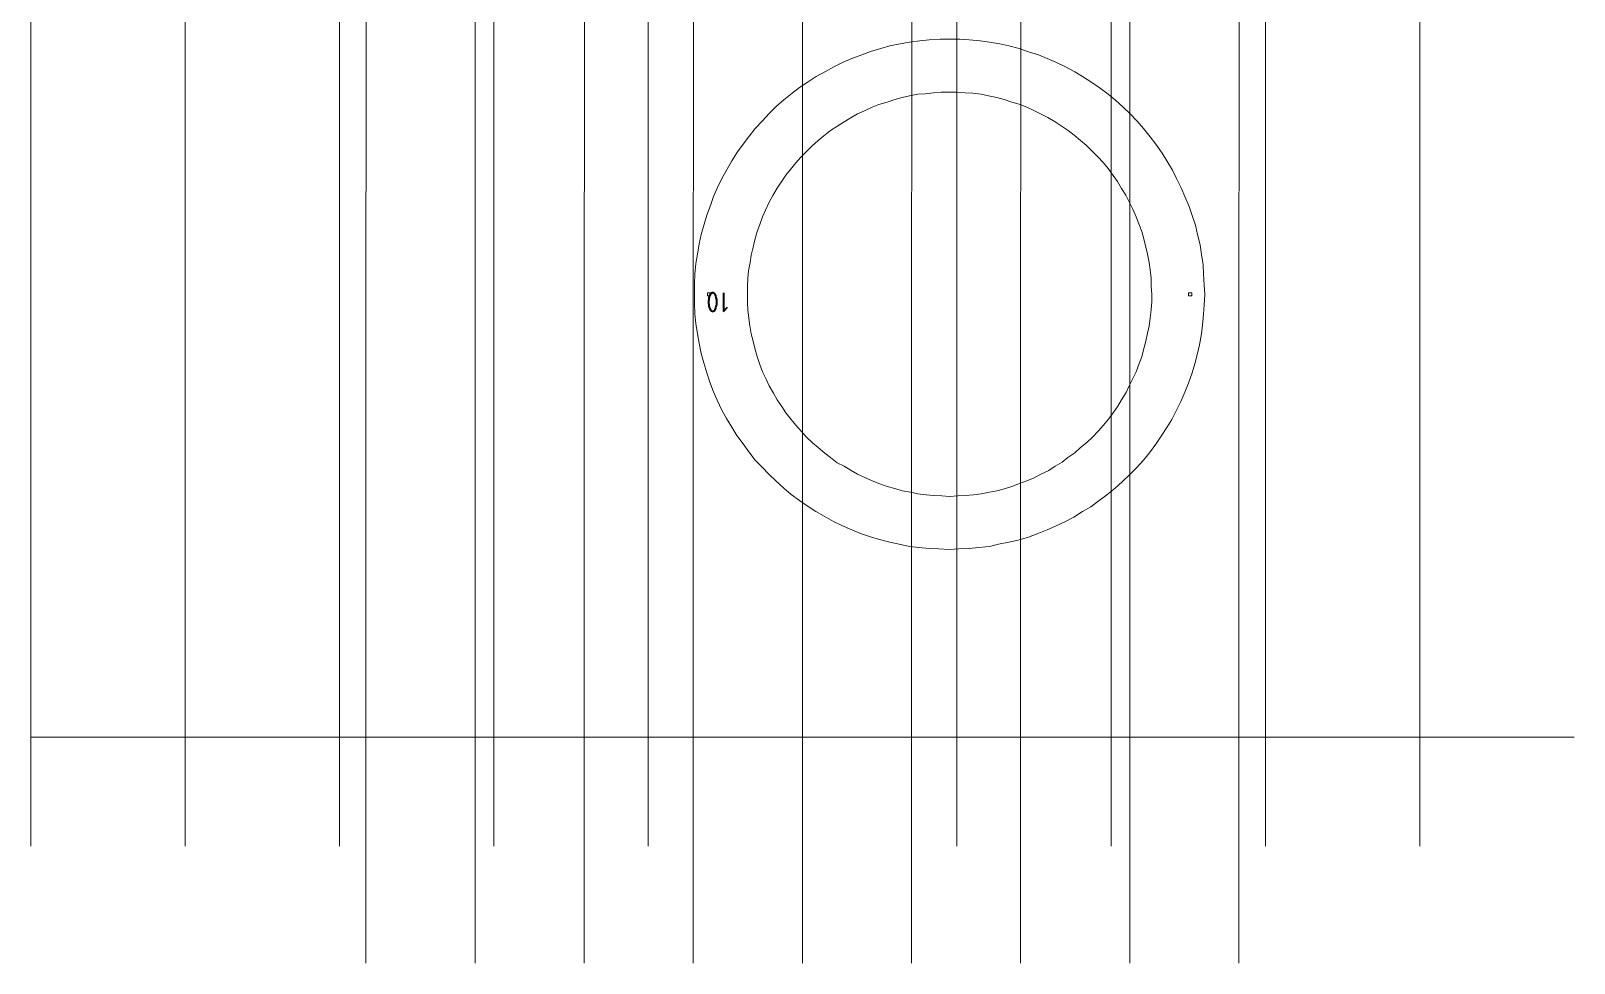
# Model space of a CAD drawing. Header units: centimetres. Extents: x -13.6 to 16.1, y -15.9 to 13.8.
# Drawn here: x -13.64 to 16.06, y -15.95 to 1.99 of the extents above; entities that cross this region are included whole.
import ezdxf

# ---------------------------------------------------------------- set-up
doc = ezdxf.new("R2010")
doc.units = ezdxf.units.CM
doc.header["$MEASUREMENT"] = 0
for name, color, linetype in [('C00-00-FF', 7, 'Continuous'), ('CBF-BF-BF', 7, 'Continuous'), ('CFF-00-00', 7, 'Continuous')]:
    doc.layers.add(name, color=color, linetype=linetype)

msp = doc.modelspace()

# ---------------------------------------------------------------- linework, layer by layer
at = {"layer": 'C00-00-FF', "color": 5, "lineweight": 13}
for points in [[(3.46664, 1.80497), (3.46664, 1.80497), (3.26661, 1.77509), (3.26661, 1.77509)], [(3.64655, 1.82505), (3.64655, 1.82505), (3.46664, 1.80497), (3.46664, 1.80497)], [(3.85665, 1.83481), (3.85665, 1.83481), (3.64655, 1.82505), (3.64655, 1.82505)], [(4.03656, 1.8348), (4.03656, 1.8348), (3.85665, 1.83481), (3.85665, 1.83481)], [(4.23659, 1.83477), (4.23659, 1.83477), (4.03656, 1.8348), (4.03656, 1.8348)], [(4.41675, 1.82494), (4.41675, 1.82494), (4.23659, 1.83477), (4.23659, 1.83477)], [(4.62684, 1.80481), (4.62684, 1.80481), (4.41675, 1.82494), (4.41675, 1.82494)], [(4.80675, 1.77489), (4.80675, 1.77489), (4.62684, 1.80481), (4.62684, 1.80481)], [(2.34662, 1.53524), (2.34662, 1.53524), (2.15637, 1.46516), (2.15637, 1.46516)], [(2.51649, 1.59502), (2.51649, 1.59502), (2.34662, 1.53524), (2.34662, 1.53524)], [(2.71653, 1.65506), (2.71653, 1.65506), (2.51649, 1.59502), (2.51649, 1.59502)], [(2.88665, 1.70503), (2.88665, 1.70503), (2.71653, 1.65506), (2.71653, 1.65506)], [(3.08669, 1.74497), (3.08669, 1.74497), (2.88665, 1.70503), (2.88665, 1.70503)], [(3.26661, 1.77509), (3.26661, 1.77509), (3.08669, 1.74497), (3.08669, 1.74497)], [(5.00677, 1.7447), (5.00677, 1.7447), (4.80675, 1.77489), (4.80675, 1.77489)], [(5.17662, 1.70473), (5.17662, 1.70473), (5.00677, 1.7447), (5.00677, 1.7447)], [(5.37665, 1.65469), (5.37665, 1.65469), (5.17662, 1.70473), (5.17662, 1.70473)], [(5.55682, 1.59461), (5.55682, 1.59461), (5.37665, 1.65469), (5.37665, 1.65469)], [(5.74679, 1.53478), (5.74679, 1.53478), (5.55682, 1.59461), (5.55682, 1.59461)], [(5.9169, 1.46464), (5.9169, 1.46464), (5.74679, 1.53478), (5.74679, 1.53478)], [(1.64648, 1.21521), (1.64648, 1.21521), (1.4663, 1.11522), (1.4663, 1.11522)], [(1.80631, 1.30514), (1.80631, 1.30514), (1.64648, 1.21521), (1.64648, 1.21521)], [(1.9865, 1.39507), (1.9865, 1.39507), (1.80631, 1.30514), (1.80631, 1.30514)], [(2.15637, 1.46516), (2.15637, 1.46516), (1.9865, 1.39507), (1.9865, 1.39507)], [(6.0968, 1.38471), (6.0968, 1.38471), (5.9169, 1.46464), (5.9169, 1.46464)], [(6.26665, 1.30452), (6.26665, 1.30452), (6.0968, 1.38471), (6.0968, 1.38471)], [(6.44683, 1.20448), (6.44683, 1.20448), (6.26665, 1.30452), (6.26665, 1.30452)], [(6.59683, 1.11451), (6.59683, 1.11451), (6.44683, 1.20448), (6.44683, 1.20448)], [(1.14639, 0.90518), (1.14639, 0.90518), (1.0064, 0.79539), (1.0064, 0.79539)], [(1.31626, 1.01521), (1.31626, 1.01521), (1.14639, 0.90518), (1.14639, 0.90518)], [(1.4663, 1.11522), (1.4663, 1.11522), (1.31626, 1.01521), (1.31626, 1.01521)], [(6.77673, 1.00441), (6.77673, 1.00441), (6.59683, 1.11451), (6.59683, 1.11451)], [(6.91668, 0.90439), (6.91668, 0.90439), (6.77673, 1.00441), (6.77673, 1.00441)], [(7.08679, 0.77446), (7.08679, 0.77446), (6.91668, 0.90439), (6.91668, 0.90439)], [(0.84631, 0.66523), (0.84631, 0.66523), (0.70633, 0.5454), (0.70633, 0.5454)], [(1.0064, 0.79539), (1.0064, 0.79539), (0.84631, 0.66523), (0.84631, 0.66523)], [(2.67641, 0.57503), (2.67641, 0.57503), (2.83651, 0.62501), (2.83651, 0.62501)], [(2.83651, 0.62501), (2.83651, 0.62501), (2.96642, 0.66494), (2.96642, 0.66494)], [(2.96642, 0.66494), (2.96642, 0.66494), (3.12651, 0.71494), (3.12651, 0.71494)], [(3.12651, 0.71494), (3.12651, 0.71494), (3.26647, 0.74507), (3.26647, 0.74507)], [(3.26647, 0.74507), (3.26647, 0.74507), (3.42654, 0.77496), (3.42654, 0.77496)], [(3.42654, 0.77496), (3.42654, 0.77496), (3.56651, 0.78498), (3.56651, 0.78498)], [(3.56651, 0.78498), (3.56651, 0.78498), (3.72659, 0.80481), (3.72659, 0.80481)], [(3.72659, 0.80481), (3.72659, 0.80481), (3.8766, 0.81485), (3.8766, 0.81485)], [(3.8766, 0.81485), (3.8766, 0.81485), (4.03641, 0.81482), (4.03641, 0.81482)], [(4.03641, 0.81482), (4.03641, 0.81482), (4.17665, 0.8148), (4.17665, 0.8148)], [(4.17665, 0.8148), (4.17665, 0.8148), (4.33645, 0.80472), (4.33645, 0.80472)], [(4.33645, 0.80472), (4.33645, 0.80472), (4.48647, 0.79491), (4.48647, 0.79491)], [(4.48647, 0.79491), (4.48647, 0.79491), (4.64654, 0.77479), (4.64654, 0.77479)], [(4.64654, 0.77479), (4.64654, 0.77479), (4.7865, 0.74487), (4.7865, 0.74487)], [(4.7865, 0.74487), (4.7865, 0.74487), (4.94657, 0.71468), (4.94657, 0.71468)], [(4.94657, 0.71468), (4.94657, 0.71468), (5.08652, 0.67471), (5.08652, 0.67471)], [(5.08652, 0.67471), (5.08652, 0.67471), (5.23653, 0.62469), (5.23653, 0.62469)], [(5.23653, 0.62469), (5.23653, 0.62469), (5.37651, 0.58472), (5.37651, 0.58472)], [(7.22674, 0.66436), (7.22674, 0.66436), (7.08679, 0.77446), (7.08679, 0.77446)], [(7.37674, 0.52437), (7.37674, 0.52437), (7.22674, 0.66436), (7.22674, 0.66436)], [(0.56635, 0.40519), (0.56635, 0.40519), (0.43615, 0.26525), (0.43615, 0.26525)], [(0.70633, 0.5454), (0.70633, 0.5454), (0.56635, 0.40519), (0.56635, 0.40519)], [(2.00619, 0.24519), (2.00619, 0.24519), (2.12631, 0.31502), (2.12631, 0.31502)], [(2.12631, 0.31502), (2.12631, 0.31502), (2.2663, 0.39517), (2.2663, 0.39517)], [(2.2663, 0.39517), (2.2663, 0.39517), (2.39649, 0.45495), (2.39649, 0.45495)], [(2.39649, 0.45495), (2.39649, 0.45495), (2.54651, 0.52503), (2.54651, 0.52503)], [(2.54651, 0.52503), (2.54651, 0.52503), (2.67641, 0.57503), (2.67641, 0.57503)], [(5.37651, 0.58472), (5.37651, 0.58472), (5.52651, 0.52462), (5.52651, 0.52462)], [(5.52651, 0.52462), (5.52651, 0.52462), (5.65667, 0.46454), (5.65667, 0.46454)], [(5.65667, 0.46454), (5.65667, 0.46454), (5.79663, 0.39468), (5.79663, 0.39468)], [(5.79663, 0.39468), (5.79663, 0.39468), (5.92653, 0.32456), (5.92653, 0.32456)], [(5.92653, 0.32456), (5.92653, 0.32456), (6.06649, 0.24463), (6.06649, 0.24463)], [(7.50663, 0.40423), (7.50663, 0.40423), (7.37674, 0.52437), (7.37674, 0.52437)], [(7.64684, 0.25446), (7.64684, 0.25446), (7.50663, 0.40423), (7.50663, 0.40423)], [(0.29616, 0.11524), (0.29616, 0.11524), (0.18609, -0.02471), (0.18609, -0.02471)], [(0.43615, 0.26525), (0.43615, 0.26525), (0.29616, 0.11524), (0.29616, 0.11524)], [(1.61615, -0.0249), (1.61615, -0.0249), (1.74634, 0.0751), (1.74634, 0.0751)], [(1.74634, 0.0751), (1.74634, 0.0751), (1.86622, 0.15524), (1.86622, 0.15524)], [(1.86622, 0.15524), (1.86622, 0.15524), (2.00619, 0.24519), (2.00619, 0.24519)], [(6.06649, 0.24463), (6.06649, 0.24463), (6.18659, 0.16445), (6.18659, 0.16445)], [(6.18659, 0.16445), (6.18659, 0.16445), (6.3165, 0.07446), (6.3165, 0.07446)], [(6.3165, 0.07446), (6.3165, 0.07446), (6.4366, -0.01551), (6.4366, -0.01551)], [(7.76667, 0.11421), (7.76667, 0.11421), (7.64684, 0.25446), (7.64684, 0.25446)], [(7.89683, -0.04561), (7.89683, -0.04561), (7.76667, 0.11421), (7.76667, 0.11421)], [(0.06621, -0.18475), (0.06621, -0.18475), (-0.04389, -0.3345), (-0.04389, -0.3345)], [(0.18609, -0.02471), (0.18609, -0.02471), (0.06621, -0.18475), (0.06621, -0.18475)], [(1.28618, -0.32489), (1.28618, -0.32489), (1.38621, -0.22489), (1.38621, -0.22489)], [(1.38621, -0.22489), (1.38621, -0.22489), (1.50634, -0.11484), (1.50634, -0.11484)], [(1.50634, -0.11484), (1.50634, -0.11484), (1.61615, -0.0249), (1.61615, -0.0249)], [(6.4366, -0.01551), (6.4366, -0.01551), (6.5567, -0.11554), (6.5567, -0.11554)], [(6.5567, -0.11554), (6.5567, -0.11554), (6.6665, -0.20551), (6.6665, -0.20551)], [(6.6665, -0.20551), (6.6665, -0.20551), (6.78661, -0.32565), (6.78661, -0.32565)], [(8.00662, -0.18586), (8.00662, -0.18586), (7.89683, -0.04561), (7.89683, -0.04561)], [(8.12671, -0.35573), (8.12671, -0.35573), (8.00662, -0.18586), (8.00662, -0.18586)], [(-0.15398, -0.50462), (-0.15398, -0.50462), (-0.24395, -0.66468), (-0.24395, -0.66468)], [(-0.04389, -0.3345), (-0.04389, -0.3345), (-0.15398, -0.50462), (-0.15398, -0.50462)], [(0.97604, -0.67489), (0.97604, -0.67489), (1.07607, -0.54474), (1.07607, -0.54474)], [(1.07607, -0.54474), (1.07607, -0.54474), (1.17611, -0.43467), (1.17611, -0.43467)], [(1.17611, -0.43467), (1.17611, -0.43467), (1.28618, -0.32489), (1.28618, -0.32489)], [(6.78661, -0.32565), (6.78661, -0.32565), (6.8866, -0.42567), (6.8866, -0.42567)], [(6.8866, -0.42567), (6.8866, -0.42567), (6.99665, -0.54555), (6.99665, -0.54555)], [(6.99665, -0.54555), (6.99665, -0.54555), (7.08659, -0.65563), (7.08659, -0.65563)], [(8.21666, -0.50576), (8.21666, -0.50576), (8.12671, -0.35573), (8.12671, -0.35573)], [(8.3267, -0.6857), (8.3267, -0.6857), (8.21666, -0.50576), (8.21666, -0.50576)], [(-0.34399, -0.84457), (-0.34399, -0.84457), (-0.42392, -1.00464), (-0.42392, -1.00464)], [(-0.24395, -0.66468), (-0.24395, -0.66468), (-0.34399, -0.84457), (-0.34399, -0.84457)], [(0.79609, -0.91484), (0.79609, -0.91484), (0.88606, -0.78468), (0.88606, -0.78468)], [(0.88606, -0.78468), (0.88606, -0.78468), (0.97604, -0.67489), (0.97604, -0.67489)], [(7.08659, -0.65563), (7.08659, -0.65563), (7.18659, -0.78555), (7.18659, -0.78555)], [(7.18659, -0.78555), (7.18659, -0.78555), (7.26648, -0.90568), (7.26648, -0.90568)], [(8.40657, -0.84577), (8.40657, -0.84577), (8.3267, -0.6857), (8.3267, -0.6857)], [(8.49652, -1.0257), (8.49652, -1.0257), (8.40657, -0.84577), (8.40657, -0.84577)], [(-0.42392, -1.00464), (-0.42392, -1.00464), (-0.50412, -1.1946), (-0.50412, -1.1946)], [(0.56611, -1.30481), (0.56611, -1.30481), (0.63597, -1.17464), (0.63597, -1.17464)], [(0.63597, -1.17464), (0.63597, -1.17464), (0.7159, -1.03469), (0.7159, -1.03469)], [(0.7159, -1.03469), (0.7159, -1.03469), (0.79609, -0.91484), (0.79609, -0.91484)], [(7.26648, -0.90568), (7.26648, -0.90568), (7.34663, -1.0356), (7.34663, -1.0356)], [(7.34663, -1.0356), (7.34663, -1.0356), (7.42651, -1.16578), (7.42651, -1.16578)], [(7.42651, -1.16578), (7.42651, -1.16578), (7.49661, -1.30576), (7.49661, -1.30576)], [(8.5666, -1.19585), (8.5666, -1.19585), (8.49652, -1.0257), (8.49652, -1.0257)], [(-0.56419, -1.36471), (-0.56419, -1.36471), (-0.63407, -1.55468), (-0.63407, -1.55468)], [(-0.50412, -1.1946), (-0.50412, -1.1946), (-0.56419, -1.36471), (-0.56419, -1.36471)], [(0.4359, -1.58473), (0.4359, -1.58473), (0.49598, -1.45482), (0.49598, -1.45482)], [(0.49598, -1.45482), (0.49598, -1.45482), (0.56611, -1.30481), (0.56611, -1.30481)], [(7.49661, -1.30576), (7.49661, -1.30576), (7.56645, -1.43568), (7.56645, -1.43568)], [(7.56645, -1.43568), (7.56645, -1.43568), (7.62648, -1.58571), (7.62648, -1.58571)], [(8.64647, -1.38582), (8.64647, -1.38582), (8.5666, -1.19585), (8.5666, -1.19585)], [(8.70651, -1.55596), (8.70651, -1.55596), (8.64647, -1.38582), (8.64647, -1.38582)], [(-0.68409, -1.72453), (-0.68409, -1.72453), (-0.74418, -1.92455), (-0.74418, -1.92455)], [(-0.63407, -1.55468), (-0.63407, -1.55468), (-0.68409, -1.72453), (-0.68409, -1.72453)], [(0.33584, -1.86465), (0.33584, -1.86465), (0.38587, -1.73474), (0.38587, -1.73474)], [(0.38587, -1.73474), (0.38587, -1.73474), (0.4359, -1.58473), (0.4359, -1.58473)], [(7.62648, -1.58571), (7.62648, -1.58571), (7.67648, -1.71562), (7.67648, -1.71562)], [(7.67648, -1.71562), (7.67648, -1.71562), (7.73651, -1.86566), (7.73651, -1.86566)], [(8.76654, -1.74594), (8.76654, -1.74594), (8.70651, -1.55596), (8.70651, -1.55596)], [(8.80647, -1.92587), (8.80647, -1.92587), (8.76654, -1.74594), (8.76654, -1.74594)], [(-0.74418, -1.92455), (-0.74418, -1.92455), (-0.78417, -2.10446), (-0.78417, -2.10446)], [(0.2559, -2.16466), (0.2559, -2.16466), (0.28582, -2.0247), (0.28582, -2.0247)], [(0.28582, -2.0247), (0.28582, -2.0247), (0.33584, -1.86465), (0.33584, -1.86465)], [(7.73651, -1.86566), (7.73651, -1.86566), (7.77644, -2.00562), (7.77644, -2.00562)], [(7.77644, -2.00562), (7.77644, -2.00562), (7.81637, -2.1657), (7.81637, -2.1657)], [(8.85646, -2.1259), (8.85646, -2.1259), (8.80647, -1.92587), (8.80647, -1.92587)], [(-0.81435, -2.30448), (-0.81435, -2.30448), (-0.84428, -2.48466), (-0.84428, -2.48466)], [(-0.78417, -2.10446), (-0.78417, -2.10446), (-0.81435, -2.30448), (-0.81435, -2.30448)], [(0.19581, -2.46469), (0.19581, -2.46469), (0.21593, -2.32473), (0.21593, -2.32473)], [(0.21593, -2.32473), (0.21593, -2.32473), (0.2559, -2.16466), (0.2559, -2.16466)], [(7.81637, -2.1657), (7.81637, -2.1657), (7.84651, -2.30567), (7.84651, -2.30567)], [(7.84651, -2.30567), (7.84651, -2.30567), (7.8764, -2.46574), (7.8764, -2.46574)], [(8.88659, -2.30581), (8.88659, -2.30581), (8.85646, -2.1259), (8.85646, -2.1259)], [(8.91647, -2.50584), (8.91647, -2.50584), (8.88659, -2.30581), (8.88659, -2.30581)], [(-0.84428, -2.48466), (-0.84428, -2.48466), (-0.86441, -2.68469), (-0.86441, -2.68469)], [(0.15581, -2.76472), (0.15581, -2.76472), (0.16588, -2.62475), (0.16588, -2.62475)], [(0.16588, -2.62475), (0.16588, -2.62475), (0.19581, -2.46469), (0.19581, -2.46469)], [(7.8764, -2.46574), (7.8764, -2.46574), (7.89648, -2.60572), (7.89648, -2.60572)], [(7.89648, -2.60572), (7.89648, -2.60572), (7.91631, -2.76579), (7.91631, -2.76579)], [(8.92649, -2.68603), (8.92649, -2.68603), (8.91647, -2.50584), (8.91647, -2.50584)], [(-0.87422, -2.86459), (-0.87422, -2.86459), (-0.87425, -3.07468), (-0.87425, -3.07468)], [(-0.86441, -2.68469), (-0.86441, -2.68469), (-0.87422, -2.86459), (-0.87422, -2.86459)], [(0.1457, -3.07481), (0.1457, -3.07481), (0.14573, -2.9248), (0.14573, -2.9248)], [(0.14573, -2.9248), (0.14573, -2.9248), (0.15581, -2.76472), (0.15581, -2.76472)], [(7.91631, -2.76579), (7.91631, -2.76579), (7.91628, -2.91582), (7.91628, -2.91582)], [(7.91628, -2.91582), (7.91628, -2.91582), (7.92631, -3.07588), (7.92631, -3.07588)], [(8.93652, -2.89584), (8.93652, -2.89584), (8.92649, -2.68603), (8.92649, -2.68603)], [(8.94628, -3.07602), (8.94628, -3.07602), (8.93652, -2.89584), (8.93652, -2.89584)], [(-0.87425, -3.07468), (-0.87425, -3.07468), (-0.87427, -3.25459), (-0.87427, -3.25459)], [(-0.87427, -3.25459), (-0.87427, -3.25459), (-0.86451, -3.45462), (-0.86451, -3.45462)], [(-0.62421, -3.04455), (-0.62421, -3.04455), (-0.62423, -3.10461), (-0.62423, -3.10461)], [(-0.62423, -3.10461), (-0.62423, -3.10461), (-0.56444, -3.10462), (-0.56444, -3.10462)], [(-0.56442, -3.04456), (-0.56442, -3.04456), (-0.62421, -3.04455), (-0.62421, -3.04455)], [(-0.56444, -3.10462), (-0.56444, -3.10462), (-0.56442, -3.04456), (-0.56442, -3.04456)], [(0.14569, -3.23462), (0.14569, -3.23462), (0.1457, -3.07481), (0.1457, -3.07481)], [(0.15573, -3.37486), (0.15573, -3.37486), (0.14569, -3.23462), (0.14569, -3.23462)], [(7.9263, -3.21584), (7.9263, -3.21584), (7.91622, -3.37592), (7.91622, -3.37592)], [(7.92631, -3.07588), (7.92631, -3.07588), (7.9263, -3.21584), (7.9263, -3.21584)], [(8.63646, -3.04582), (8.63646, -3.04582), (8.63645, -3.10588), (8.63645, -3.10588)], [(8.63645, -3.10588), (8.63645, -3.10588), (8.69624, -3.10589), (8.69624, -3.10589)], [(8.69625, -3.04583), (8.69625, -3.04583), (8.63646, -3.04582), (8.63646, -3.04582)], [(8.69624, -3.10589), (8.69624, -3.10589), (8.69625, -3.04583), (8.69625, -3.04583)], [(8.93648, -3.27605), (8.93648, -3.27605), (8.94628, -3.07602), (8.94628, -3.07602)], [(-0.86451, -3.45462), (-0.86451, -3.45462), (-0.84444, -3.63454), (-0.84444, -3.63454)], [(0.17554, -3.53467), (0.17554, -3.53467), (0.15573, -3.37486), (0.15573, -3.37486)], [(0.19563, -3.68469), (0.19563, -3.68469), (0.17554, -3.53467), (0.17554, -3.53467)], [(7.89635, -3.52594), (7.89635, -3.52594), (7.87622, -3.68574), (7.87622, -3.68574)], [(7.91622, -3.37592), (7.91622, -3.37592), (7.89635, -3.52594), (7.89635, -3.52594)], [(8.90625, -3.66603), (8.90625, -3.66603), (8.92638, -3.45596), (8.92638, -3.45596)], [(8.92638, -3.45596), (8.92638, -3.45596), (8.93648, -3.27605), (8.93648, -3.27605)], [(-0.84444, -3.63454), (-0.84444, -3.63454), (-0.81456, -3.83457), (-0.81456, -3.83457)], [(-0.81456, -3.83457), (-0.81456, -3.83457), (-0.78444, -4.01476), (-0.78444, -4.01476)], [(0.21572, -3.8347), (0.21572, -3.8347), (0.19563, -3.68469), (0.19563, -3.68469)], [(0.25565, -3.97468), (0.25565, -3.97468), (0.21572, -3.8347), (0.21572, -3.8347)], [(7.84631, -3.82571), (7.84631, -3.82571), (7.81612, -3.97572), (7.81612, -3.97572)], [(7.87622, -3.68574), (7.87622, -3.68574), (7.84631, -3.82571), (7.84631, -3.82571)], [(8.84614, -4.04597), (8.84614, -4.04597), (8.88639, -3.83589), (8.88639, -3.83589)], [(8.88639, -3.83589), (8.88639, -3.83589), (8.90625, -3.66603), (8.90625, -3.66603)], [(-0.78444, -4.01476), (-0.78444, -4.01476), (-0.7445, -4.21478), (-0.7445, -4.21478)], [(0.29558, -4.13475), (0.29558, -4.13475), (0.25565, -3.97468), (0.25565, -3.97468)], [(0.33551, -4.27473), (0.33551, -4.27473), (0.29558, -4.13475), (0.29558, -4.13475)], [(7.77615, -4.11595), (7.77615, -4.11595), (7.73618, -4.27574), (7.73618, -4.27574)], [(7.81612, -3.97572), (7.81612, -3.97572), (7.77615, -4.11595), (7.77615, -4.11595)], [(8.80617, -4.21609), (8.80617, -4.21609), (8.84614, -4.04597), (8.84614, -4.04597)], [(-0.7445, -4.21478), (-0.7445, -4.21478), (-0.69452, -4.39471), (-0.69452, -4.39471)], [(-0.69452, -4.39471), (-0.69452, -4.39471), (-0.63448, -4.58469), (-0.63448, -4.58469)], [(0.3855, -4.42476), (0.3855, -4.42476), (0.33551, -4.27473), (0.33551, -4.27473)], [(0.4355, -4.56473), (0.4355, -4.56473), (0.3855, -4.42476), (0.3855, -4.42476)], [(7.68615, -4.40591), (7.68615, -4.40591), (7.62607, -4.56571), (7.62607, -4.56571)], [(7.73618, -4.27574), (7.73618, -4.27574), (7.68615, -4.40591), (7.68615, -4.40591)], [(8.7061, -4.58597), (8.7061, -4.58597), (8.75613, -4.41585), (8.75613, -4.41585)], [(8.75613, -4.41585), (8.75613, -4.41585), (8.80617, -4.21609), (8.80617, -4.21609)], [(-0.63448, -4.58469), (-0.63448, -4.58469), (-0.57445, -4.76461), (-0.57445, -4.76461)], [(0.50559, -4.70496), (0.50559, -4.70496), (0.4355, -4.56473), (0.4355, -4.56473)], [(0.56562, -4.83489), (0.56562, -4.83489), (0.50559, -4.70496), (0.50559, -4.70496)], [(7.56599, -4.69587), (7.56599, -4.69587), (7.49613, -4.83583), (7.49613, -4.83583)], [(7.62607, -4.56571), (7.62607, -4.56571), (7.56599, -4.69587), (7.56599, -4.69587)], [(8.63623, -4.78599), (8.63623, -4.78599), (8.7061, -4.58597), (8.7061, -4.58597)], [(-0.57445, -4.76461), (-0.57445, -4.76461), (-0.50463, -4.95486), (-0.50463, -4.95486)], [(-0.50463, -4.95486), (-0.50463, -4.95486), (-0.43454, -5.11467), (-0.43454, -5.11467)], [(0.64552, -4.97486), (0.64552, -4.97486), (0.56562, -4.83489), (0.56562, -4.83489)], [(0.71535, -5.10477), (0.71535, -5.10477), (0.64552, -4.97486), (0.64552, -4.97486)], [(7.43605, -4.96573), (7.43605, -4.96573), (7.34608, -5.10568), (7.34608, -5.10568)], [(7.49613, -4.83583), (7.49613, -4.83583), (7.43605, -4.96573), (7.43605, -4.96573)], [(8.48616, -5.13601), (8.48616, -5.13601), (8.56608, -4.95609), (8.56608, -4.95609)], [(8.56608, -4.95609), (8.56608, -4.95609), (8.63623, -4.78599), (8.63623, -4.78599)], [(-0.43454, -5.11467), (-0.43454, -5.11467), (-0.3446, -5.30465), (-0.3446, -5.30465)], [(-0.3446, -5.30465), (-0.3446, -5.30465), (-0.25467, -5.46473), (-0.25467, -5.46473)], [(0.80555, -5.23496), (0.80555, -5.23496), (0.71535, -5.10477), (0.71535, -5.10477)], [(0.88544, -5.35483), (0.88544, -5.35483), (0.80555, -5.23496), (0.80555, -5.23496)], [(7.27594, -5.2258), (7.27594, -5.2258), (7.18596, -5.35569), (7.18596, -5.35569)], [(7.34608, -5.10568), (7.34608, -5.10568), (7.27594, -5.2258), (7.27594, -5.2258)], [(8.31598, -5.48603), (8.31598, -5.48603), (8.40596, -5.30586), (8.40596, -5.30586)], [(8.40596, -5.30586), (8.40596, -5.30586), (8.48616, -5.13601), (8.48616, -5.13601)], [(-0.25467, -5.46473), (-0.25467, -5.46473), (-0.15467, -5.63488), (-0.15467, -5.63488)], [(-0.15467, -5.63488), (-0.15467, -5.63488), (-0.05468, -5.7947), (-0.05468, -5.7947)], [(0.98543, -5.48502), (0.98543, -5.48502), (0.88544, -5.35483), (0.88544, -5.35483)], [(1.07537, -5.59483), (1.07537, -5.59483), (0.98543, -5.48502), (0.98543, -5.48502)], [(1.18542, -5.71497), (1.18542, -5.71497), (1.07537, -5.59483), (1.07537, -5.59483)], [(6.99597, -5.59564), (6.99597, -5.59564), (6.89593, -5.7057), (6.89593, -5.7057)], [(7.09599, -5.47582), (7.09599, -5.47582), (6.99597, -5.59564), (6.99597, -5.59564)], [(7.18596, -5.35569), (7.18596, -5.35569), (7.09599, -5.47582), (7.09599, -5.47582)], [(8.10585, -5.80588), (8.10585, -5.80588), (8.21594, -5.63604), (8.21594, -5.63604)], [(8.21594, -5.63604), (8.21594, -5.63604), (8.31598, -5.48603), (8.31598, -5.48603)], [(-0.05468, -5.7947), (-0.05468, -5.7947), (0.06541, -5.9548), (0.06541, -5.9548)], [(1.28542, -5.82505), (1.28542, -5.82505), (1.18542, -5.71497), (1.18542, -5.71497)], [(1.39548, -5.93513), (1.39548, -5.93513), (1.28542, -5.82505), (1.28542, -5.82505)], [(1.50553, -6.0251), (1.50553, -6.0251), (1.39548, -5.93513), (1.39548, -5.93513)], [(6.67577, -5.9258), (6.67577, -5.9258), (6.55589, -6.02579), (6.55589, -6.02579)], [(6.78584, -5.8258), (6.78584, -5.8258), (6.67577, -5.9258), (6.67577, -5.9258)], [(6.89593, -5.7057), (6.89593, -5.7057), (6.78584, -5.8258), (6.78584, -5.8258)], [(8.00583, -5.95588), (8.00583, -5.95588), (8.10585, -5.80588), (8.10585, -5.80588)], [(0.06541, -5.9548), (0.06541, -5.9548), (0.17519, -6.10483), (0.17519, -6.10483)], [(0.17519, -6.10483), (0.17519, -6.10483), (0.29529, -6.26492), (0.29529, -6.26492)], [(1.63542, -6.1352), (1.63542, -6.1352), (1.50553, -6.0251), (1.50553, -6.0251)], [(1.74548, -6.21511), (1.74548, -6.21511), (1.63542, -6.1352), (1.63542, -6.1352)], [(1.87537, -6.31514), (1.87537, -6.31514), (1.74548, -6.21511), (1.74548, -6.21511)], [(6.31563, -6.21575), (6.31563, -6.21575), (6.20581, -6.30568), (6.20581, -6.30568)], [(6.44581, -6.1258), (6.44581, -6.1258), (6.31563, -6.21575), (6.31563, -6.21575)], [(6.55589, -6.02579), (6.55589, -6.02579), (6.44581, -6.1258), (6.44581, -6.1258)], [(7.7658, -6.26594), (7.7658, -6.26594), (7.88595, -6.12599), (7.88595, -6.12599)], [(7.88595, -6.12599), (7.88595, -6.12599), (8.00583, -5.95588), (8.00583, -5.95588)], [(0.29529, -6.26492), (0.29529, -6.26492), (0.42518, -6.39484), (0.42518, -6.39484)], [(0.42518, -6.39484), (0.42518, -6.39484), (0.56539, -6.54489), (0.56539, -6.54489)], [(2.00529, -6.38501), (2.00529, -6.38501), (1.87537, -6.31514), (1.87537, -6.31514)], [(2.1455, -6.4652), (2.1455, -6.4652), (2.00529, -6.38501), (2.00529, -6.38501)], [(2.26534, -6.53506), (2.26534, -6.53506), (2.1455, -6.4652), (2.1455, -6.4652)], [(5.9457, -6.46572), (5.9457, -6.46572), (5.79568, -6.53555), (5.79568, -6.53555)], [(6.06557, -6.38556), (6.06557, -6.38556), (5.9457, -6.46572), (5.9457, -6.46572)], [(6.20581, -6.30568), (6.20581, -6.30568), (6.06557, -6.38556), (6.06557, -6.38556)], [(7.50568, -6.54584), (7.50568, -6.54584), (7.63586, -6.41594), (7.63586, -6.41594)], [(7.63586, -6.41594), (7.63586, -6.41594), (7.7658, -6.26594), (7.7658, -6.26594)], [(0.56539, -6.54489), (0.56539, -6.54489), (0.69529, -6.66502), (0.69529, -6.66502)], [(0.69529, -6.66502), (0.69529, -6.66502), (0.84529, -6.80501), (0.84529, -6.80501)], [(0.84529, -6.80501), (0.84529, -6.80501), (0.98524, -6.92488), (0.98524, -6.92488)], [(2.41535, -6.60519), (2.41535, -6.60519), (2.26534, -6.53506), (2.26534, -6.53506)], [(2.54551, -6.66527), (2.54551, -6.66527), (2.41535, -6.60519), (2.41535, -6.60519)], [(2.69553, -6.72535), (2.69553, -6.72535), (2.54551, -6.66527), (2.54551, -6.66527)], [(2.83549, -6.77511), (2.83549, -6.77511), (2.69553, -6.72535), (2.69553, -6.72535)], [(2.9855, -6.81536), (2.9855, -6.81536), (2.83549, -6.77511), (2.83549, -6.77511)], [(3.12545, -6.85533), (3.12545, -6.85533), (2.9855, -6.81536), (2.9855, -6.81536)], [(5.09555, -6.81564), (5.09555, -6.81564), (4.94554, -6.85557), (4.94554, -6.85557)], [(5.23552, -6.77544), (5.23552, -6.77544), (5.09555, -6.81564), (5.09555, -6.81564)], [(5.38555, -6.71567), (5.38555, -6.71567), (5.23552, -6.77544), (5.23552, -6.77544)], [(5.52553, -6.66568), (5.52553, -6.66568), (5.38555, -6.71567), (5.38555, -6.71567)], [(5.66576, -6.60564), (5.66576, -6.60564), (5.52553, -6.66568), (5.52553, -6.66568)], [(5.79568, -6.53555), (5.79568, -6.53555), (5.66576, -6.60564), (5.66576, -6.60564)], [(7.06562, -6.93578), (7.06562, -6.93578), (7.22571, -6.80588), (7.22571, -6.80588)], [(7.22571, -6.80588), (7.22571, -6.80588), (7.35565, -6.68579), (7.35565, -6.68579)], [(7.35565, -6.68579), (7.35565, -6.68579), (7.50568, -6.54584), (7.50568, -6.54584)], [(0.98524, -6.92488), (0.98524, -6.92488), (1.14529, -7.04502), (1.14529, -7.04502)], [(1.14529, -7.04502), (1.14529, -7.04502), (1.29529, -7.14507), (1.29529, -7.14507)], [(3.28553, -6.88524), (3.28553, -6.88524), (3.12545, -6.85533), (3.12545, -6.85533)], [(3.42549, -6.91543), (3.42549, -6.91543), (3.28553, -6.88524), (3.28553, -6.88524)], [(3.58556, -6.9353), (3.58556, -6.9353), (3.42549, -6.91543), (3.42549, -6.91543)], [(3.72552, -6.94537), (3.72552, -6.94537), (3.58556, -6.9353), (3.58556, -6.9353)], [(3.88533, -6.95544), (3.88533, -6.95544), (3.72552, -6.94537), (3.72552, -6.94537)], [(4.03535, -6.96552), (4.03535, -6.96552), (3.88533, -6.95544), (3.88533, -6.95544)], [(4.19542, -6.9555), (4.19542, -6.9555), (4.03535, -6.96552), (4.03535, -6.96552)], [(4.3354, -6.94545), (4.3354, -6.94545), (4.19542, -6.9555), (4.19542, -6.9555)], [(4.49546, -6.93542), (4.49546, -6.93542), (4.3354, -6.94545), (4.3354, -6.94545)], [(4.64548, -6.91559), (4.64548, -6.91559), (4.49546, -6.93542), (4.49546, -6.93542)], [(4.80557, -6.88546), (4.80557, -6.88546), (4.64548, -6.91559), (4.64548, -6.91559)], [(4.94554, -6.85557), (4.94554, -6.85557), (4.80557, -6.88546), (4.80557, -6.88546)], [(6.75577, -7.16592), (6.75577, -7.16592), (6.91559, -7.04581), (6.91559, -7.04581)], [(6.91559, -7.04581), (6.91559, -7.04581), (7.06562, -6.93578), (7.06562, -6.93578)], [(1.29529, -7.14507), (1.29529, -7.14507), (1.46515, -7.25515), (1.46515, -7.25515)], [(1.46515, -7.25515), (1.46515, -7.25515), (1.6252, -7.34513), (1.6252, -7.34513)], [(1.6252, -7.34513), (1.6252, -7.34513), (1.80511, -7.44517), (1.80511, -7.44517)], [(6.26546, -7.44577), (6.26546, -7.44577), (6.42554, -7.36564), (6.42554, -7.36564)], [(6.42554, -7.36564), (6.42554, -7.36564), (6.59569, -7.25585), (6.59569, -7.25585)], [(6.59569, -7.25585), (6.59569, -7.25585), (6.75577, -7.16592), (6.75577, -7.16592)], [(1.80511, -7.44517), (1.80511, -7.44517), (1.96517, -7.52509), (1.96517, -7.52509)], [(1.96517, -7.52509), (1.96517, -7.52509), (2.15512, -7.60529), (2.15512, -7.60529)], [(2.15512, -7.60529), (2.15512, -7.60529), (2.32525, -7.67516), (2.32525, -7.67516)], [(2.32525, -7.67516), (2.32525, -7.67516), (2.5152, -7.7453), (2.5152, -7.7453)], [(5.55554, -7.74572), (5.55554, -7.74572), (5.7254, -7.68568), (5.7254, -7.68568)], [(5.7254, -7.68568), (5.7254, -7.68568), (5.91565, -7.6058), (5.91565, -7.6058)], [(5.91565, -7.6058), (5.91565, -7.6058), (6.07547, -7.53571), (6.07547, -7.53571)], [(6.07547, -7.53571), (6.07547, -7.53571), (6.26546, -7.44577), (6.26546, -7.44577)], [(2.5152, -7.7453), (2.5152, -7.7453), (2.68533, -7.79533), (2.68533, -7.79533)], [(2.68533, -7.79533), (2.68533, -7.79533), (2.88534, -7.84536), (2.88534, -7.84536)], [(2.88534, -7.84536), (2.88534, -7.84536), (3.06525, -7.88535), (3.06525, -7.88535)], [(3.06525, -7.88535), (3.06525, -7.88535), (3.26527, -7.92532), (3.26527, -7.92532)], [(3.26527, -7.92532), (3.26527, -7.92532), (3.44519, -7.94546), (3.44519, -7.94546)], [(3.44519, -7.94546), (3.44519, -7.94546), (3.64523, -7.96532), (3.64523, -7.96532)], [(3.64523, -7.96532), (3.64523, -7.96532), (3.8254, -7.9754), (3.8254, -7.9754)], [(3.8254, -7.9754), (3.8254, -7.9754), (4.03521, -7.98549), (4.03521, -7.98549)], [(4.03521, -7.98549), (4.03521, -7.98549), (4.21538, -7.97545), (4.21538, -7.97545)], [(4.21538, -7.97545), (4.21538, -7.97545), (4.41541, -7.96542), (4.41541, -7.96542)], [(4.41541, -7.96542), (4.41541, -7.96542), (4.59535, -7.94561), (4.59535, -7.94561)], [(4.59535, -7.94561), (4.59535, -7.94561), (4.80542, -7.92554), (4.80542, -7.92554)], [(4.80542, -7.92554), (4.80542, -7.92554), (4.97528, -7.88561), (4.97528, -7.88561)], [(4.97528, -7.88561), (4.97528, -7.88561), (5.17532, -7.84568), (5.17532, -7.84568)], [(5.17532, -7.84568), (5.17532, -7.84568), (5.35549, -7.80575), (5.35549, -7.80575)], [(5.35549, -7.80575), (5.35549, -7.80575), (5.55554, -7.74572), (5.55554, -7.74572)]]:
    msp.add_open_spline(points, degree=3, dxfattribs=at)
at = {"layer": 'CBF-BF-BF', "color": 9, "lineweight": 9}
for points in [[(-7.1966, -15.94418), (-7.1966, -15.94418), (-7.19252, 13.75686), (-7.19252, 13.75686)], [(-5.09645, -15.94448), (-5.09645, -15.94448), (-5.09238, 13.75657), (-5.09238, 13.75657)], [(-2.99629, -15.94476), (-2.99629, -15.94476), (-2.99222, 13.75629), (-2.99222, 13.75629)], [(-0.89613, -15.94505), (-0.89613, -15.94505), (-0.89206, 13.756), (-0.89206, 13.756)], [(1.20402, -15.94534), (1.20402, -15.94534), (1.2081, 13.75571), (1.2081, 13.75571)], [(3.30418, -15.94563), (3.30418, -15.94563), (3.30826, 13.75542), (3.30826, 13.75542)], [(5.40435, -15.94592), (5.40435, -15.94592), (5.40842, 13.75513), (5.40842, 13.75513)], [(7.5045, -15.9462), (7.5045, -15.9462), (7.50857, 13.75485), (7.50857, 13.75485)], [(9.60465, -15.94649), (9.60465, -15.94649), (9.60873, 13.75455), (9.60873, 13.75455)], [(-13.64446, -13.69577), (-13.64446, -13.69577), (-13.64446, 7.3058), (-13.64446, 7.3058)], [(-10.67436, -13.69577), (-10.67436, -13.69577), (-10.67436, 7.3058), (-10.67436, 7.3058)], [(-7.70425, -13.69577), (-7.70425, -13.69577), (-7.70425, 7.3058), (-7.70425, 7.3058)], [(-4.73414, -13.69577), (-4.73414, -13.69577), (-4.73414, 7.3058), (-4.73414, 7.3058)], [(-1.76404, -13.69577), (-1.76404, -13.69577), (-1.76404, 7.3058), (-1.76404, 7.3058)], [(1.20607, -13.69577), (1.20607, -13.69577), (1.20607, 7.3058), (1.20607, 7.3058)], [(4.17618, -13.69577), (4.17618, -13.69577), (4.17618, 7.3058), (4.17618, 7.3058)], [(7.14628, -13.69577), (7.14628, -13.69577), (7.14628, 7.3058), (7.14628, 7.3058)], [(10.11638, -13.69577), (10.11638, -13.69577), (10.11638, 7.3058), (10.11638, 7.3058)], [(13.08649, -13.69577), (13.08649, -13.69577), (13.08649, 7.3058), (13.08649, 7.3058)], [(16.05659, -11.59561), (16.05659, -11.59561), (-13.64446, -11.59561), (-13.64446, -11.59561)]]:
    msp.add_open_spline(points, degree=3, dxfattribs=at)
at = {"layer": 'CFF-00-00', "color": 1, "lineweight": 40}
for points in [[(-0.6044, -3.20463), (-0.6044, -3.20463), (-0.60441, -3.24457), (-0.60441, -3.24457)], [(-0.60441, -3.24457), (-0.60441, -3.24457), (-0.59436, -3.27474), (-0.59436, -3.27474)], [(-0.59435, -3.17473), (-0.59435, -3.17473), (-0.6044, -3.20463), (-0.6044, -3.20463)], [(-0.59434, -3.14456), (-0.59434, -3.14456), (-0.59435, -3.17473), (-0.59435, -3.17473)], [(-0.58428, -3.10462), (-0.58428, -3.10462), (-0.59434, -3.14456), (-0.59434, -3.14456)], [(-0.56444, -3.07472), (-0.56444, -3.07472), (-0.58428, -3.10462), (-0.58428, -3.10462)], [(-0.56443, -3.06467), (-0.56443, -3.06467), (-0.56444, -3.07472), (-0.56444, -3.07472)], [(-0.55437, -3.06467), (-0.55437, -3.06467), (-0.56443, -3.06467), (-0.56443, -3.06467)], [(-0.54433, -3.05461), (-0.54433, -3.05461), (-0.55437, -3.06467), (-0.55437, -3.06467)], [(-0.53426, -3.04457), (-0.53426, -3.04457), (-0.54433, -3.05461), (-0.54433, -3.05461)], [(-0.5242, -3.04455), (-0.5242, -3.04455), (-0.53426, -3.04457), (-0.53426, -3.04457)], [(-0.51442, -3.04457), (-0.51442, -3.04457), (-0.5242, -3.04455), (-0.5242, -3.04455)], [(-0.50437, -3.05461), (-0.50437, -3.05461), (-0.51442, -3.04457), (-0.51442, -3.04457)], [(-0.4943, -3.05461), (-0.4943, -3.05461), (-0.50437, -3.05461), (-0.50437, -3.05461)], [(-0.48425, -3.06468), (-0.48425, -3.06468), (-0.4943, -3.05461), (-0.4943, -3.05461)], [(-0.48426, -3.07473), (-0.48426, -3.07473), (-0.48425, -3.06468), (-0.48425, -3.06468)], [(-0.4742, -3.07473), (-0.4742, -3.07473), (-0.48426, -3.07473), (-0.48426, -3.07473)], [(-0.46442, -3.10464), (-0.46442, -3.10464), (-0.4742, -3.07473), (-0.4742, -3.07473)], [(-0.45437, -3.14458), (-0.45437, -3.14458), (-0.46442, -3.10464), (-0.46442, -3.10464)], [(-0.44432, -3.17474), (-0.44432, -3.17474), (-0.45437, -3.14458), (-0.45437, -3.14458)], [(-0.44435, -3.27476), (-0.44435, -3.27476), (-0.44433, -3.24459), (-0.44433, -3.24459)], [(-0.44433, -3.24459), (-0.44433, -3.24459), (-0.44432, -3.20465), (-0.44432, -3.20465)], [(-0.44432, -3.20465), (-0.44432, -3.20465), (-0.44432, -3.17474), (-0.44432, -3.17474)], [(-0.3144, -3.0446), (-0.3144, -3.0446), (-0.31445, -3.40469), (-0.31445, -3.40469)], [(-0.59436, -3.27474), (-0.59436, -3.27474), (-0.59436, -3.30463), (-0.59436, -3.30463)], [(-0.59436, -3.30463), (-0.59436, -3.30463), (-0.5843, -3.3446), (-0.5843, -3.3446)], [(-0.5843, -3.3446), (-0.5843, -3.3446), (-0.56447, -3.37476), (-0.56447, -3.37476)], [(-0.56447, -3.37476), (-0.56447, -3.37476), (-0.56448, -3.38455), (-0.56448, -3.38455)], [(-0.56448, -3.38455), (-0.56448, -3.38455), (-0.55442, -3.38455), (-0.55442, -3.38455)], [(-0.55442, -3.38455), (-0.55442, -3.38455), (-0.55442, -3.39459), (-0.55442, -3.39459)], [(-0.55442, -3.39459), (-0.55442, -3.39459), (-0.54437, -3.3946), (-0.54437, -3.3946)], [(-0.54437, -3.3946), (-0.54437, -3.3946), (-0.5343, -3.3946), (-0.5343, -3.3946)], [(-0.5343, -3.3946), (-0.5343, -3.3946), (-0.52426, -3.40466), (-0.52426, -3.40466)], [(-0.52426, -3.40466), (-0.52426, -3.40466), (-0.51447, -3.40467), (-0.51447, -3.40467)], [(-0.51447, -3.40467), (-0.51447, -3.40467), (-0.50441, -3.39461), (-0.50441, -3.39461)], [(-0.50441, -3.39461), (-0.50441, -3.39461), (-0.49436, -3.39461), (-0.49436, -3.39461)], [(-0.49436, -3.39461), (-0.49436, -3.39461), (-0.4843, -3.38456), (-0.4843, -3.38456)], [(-0.4843, -3.38456), (-0.4843, -3.38456), (-0.47424, -3.37477), (-0.47424, -3.37477)], [(-0.47424, -3.37477), (-0.47424, -3.37477), (-0.46445, -3.34461), (-0.46445, -3.34461)], [(-0.46445, -3.34461), (-0.46445, -3.34461), (-0.45439, -3.30465), (-0.45439, -3.30465)], [(-0.45439, -3.30465), (-0.45439, -3.30465), (-0.44435, -3.27476), (-0.44435, -3.27476)], [(-0.31445, -3.40469), (-0.31445, -3.40469), (-0.23427, -3.3248), (-0.23427, -3.3248)]]:
    msp.add_open_spline(points, degree=3, dxfattribs=at)

doc.saveas('drawing.dxf')
